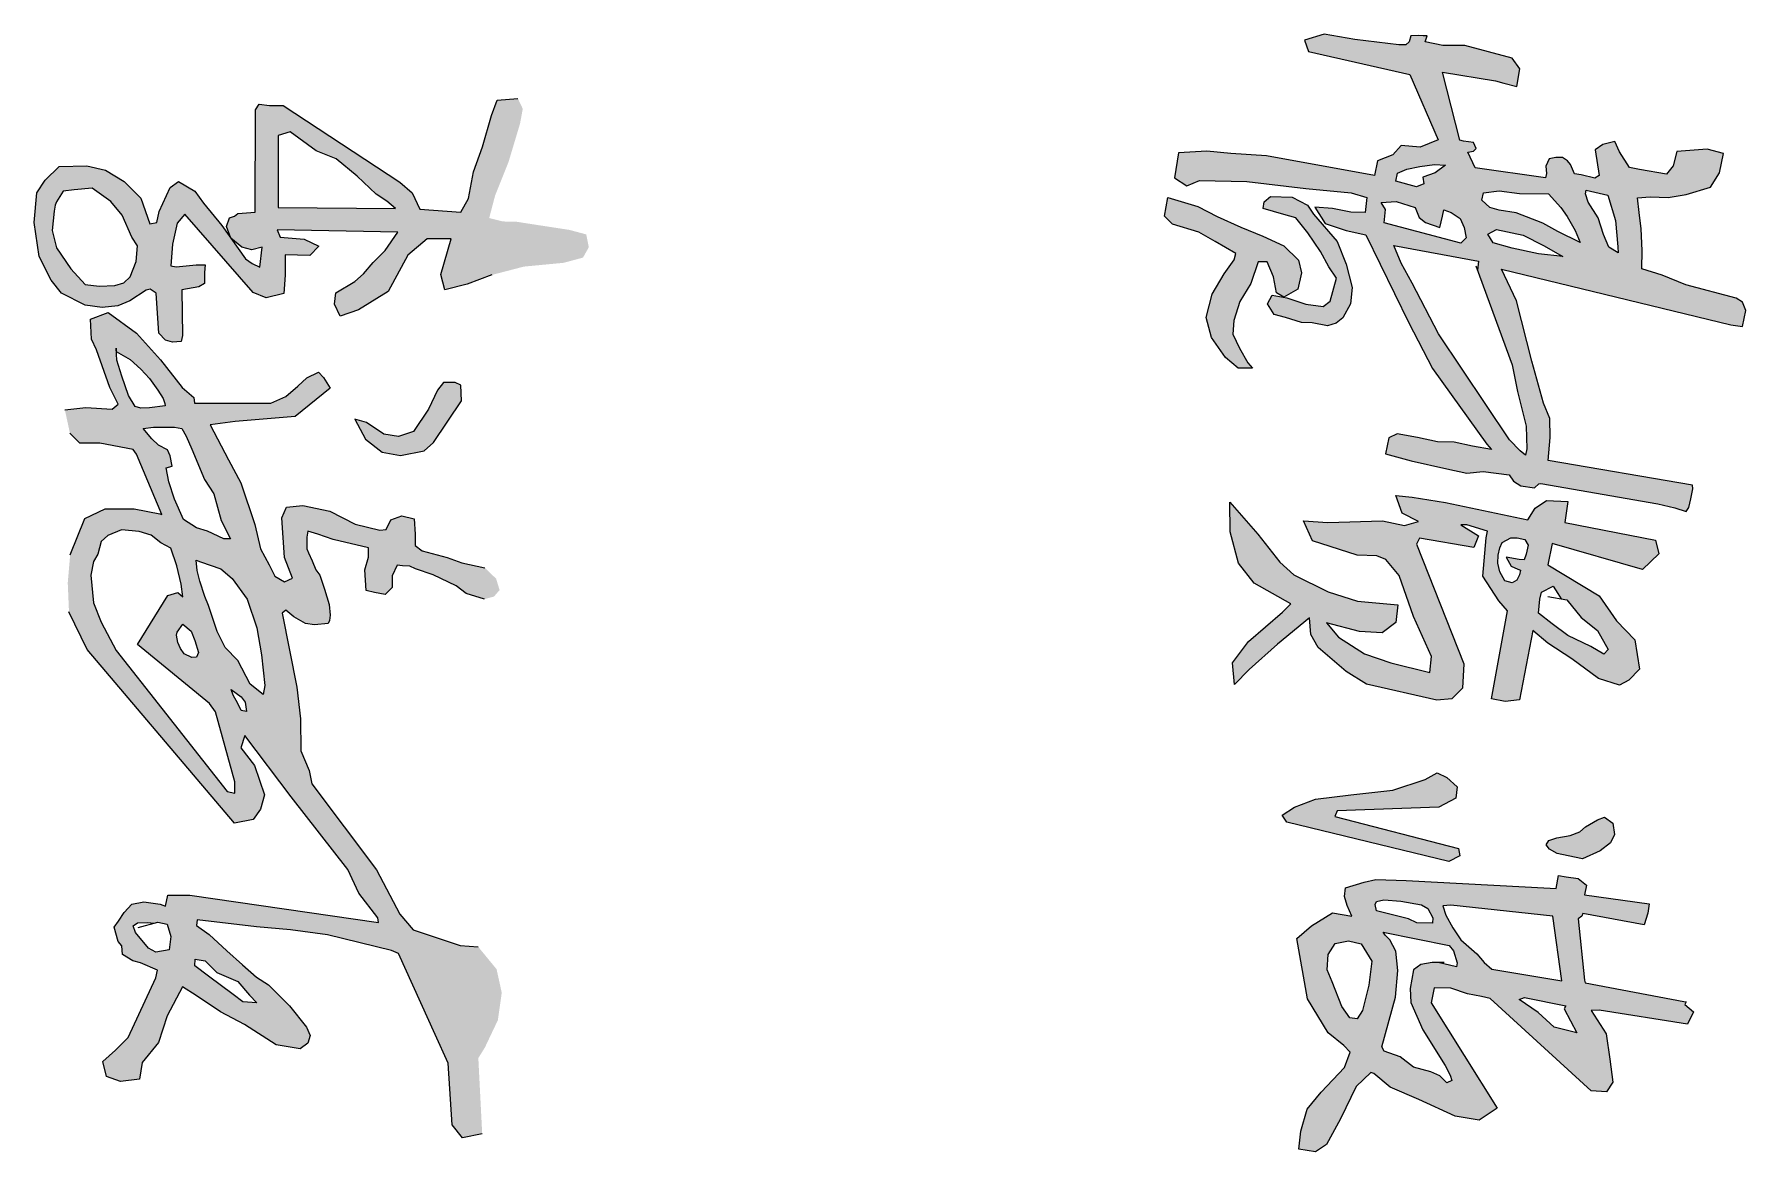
# Model space of a CAD drawing. Header units: millimetres. Extents: x 1618082 to 1961966, y -194823 to 101334.
# Drawn here: x 1634962 to 1637168, y -15552 to -14111 of the extents above; entities that cross this region are included whole.
import ezdxf

# ---------------------------------------------------------------- set-up
doc = ezdxf.new("R2010")
doc.units = ezdxf.units.MM
doc.header["$LTSCALE"] = 500
doc.layers.get('0').update_dxf_attribs({"color": 8})

msp = doc.modelspace()

# ---------------------------------------------------------------- hatches: boundary and pattern name
h = msp.add_hatch(color=1)
h.paths.add_polyline_path([(1636771.8, -14247.4), (1636748.7, -14257.1), (1636724.2, -14254.6), (1636713.7, -14266.9), (1636693.7, -14274.6), (1636689.8, -14293.6), (1636550.5, -14268.2), (1636504.8, -14265.3), (1636474, -14262.2), (1636437.1, -14264.4), (1636432, -14296.6), (1636448.2, -14306.6), (1636464.4, -14300), (1636525.4, -14301.1), (1636601.3, -14310.3), (1636659.8, -14315.9), (1636680.1, -14321.8), (1636677.7, -14341.2), (1636659.6, -14340.7), (1636635.8, -14335.8), (1636612.9, -14334.3), (1636626.2, -14355.4), (1636653.3, -14364.5), (1636678.9, -14369.9), (1636734, -14483.5), (1636764.7, -14542.2), (1636834.8, -14639.9), (1636840.6, -14646.5), (1636816.2, -14642.3), (1636792.8, -14637.4), (1636771.3, -14636.6), (1636745.4, -14631.1), (1636719.2, -14626.6), (1636708.2, -14631.5), (1636703.9, -14652.3), (1636737.3, -14661.1), (1636783, -14671.6), (1636809, -14677), (1636830.1, -14675.1), (1636863.6, -14679.3), (1636869.1, -14687.7), (1636878.7, -14693.4), (1636896.2, -14696.1), (1636901.8, -14690.9), (1636904.2, -14690.3), (1637055, -14716.6), (1637076.9, -14722), (1637091.6, -14726.8), (1637094.9, -14721.4), (1637097.6, -14710.2), (1637100.4, -14697.3), (1637099.6, -14692.8), (1636913.6, -14660.7), (1636916.4, -14631.2), (1636916, -14606.6), (1636907.8, -14587.1), (1636892.5, -14532.6), (1636873.1, -14455.1), (1636853.8, -14414.3), (1637149.1, -14485.9), (1637164.2, -14488), (1637168.5, -14467.7), (1637164.1, -14456.8), (1637156, -14451.5), (1637091.3, -14434.5), (1637060.7, -14421.9), (1637034.4, -14413.8), (1637034.9, -14390.3), (1637033.8, -14362), (1637031.2, -14341.3), (1637029, -14322.4), (1637045.4, -14320.8), (1637068.6, -14322), (1637091.6, -14318.1), (1637123.2, -14308.7), (1637134.5, -14290), (1637139.7, -14265.1), (1637118.7, -14259.5), (1637079.8, -14262.5), (1637074.7, -14281.2), (1637066.3, -14291.8), (1637031.7, -14285.9), (1637018.7, -14283.2), (1637005.6, -14263.1), (1636999.8, -14249.6), (1636984.2, -14253.7), (1636974.2, -14260.3), (1636979.6, -14293.5), (1636973.8, -14297), (1636956.4, -14292.6), (1636947.5, -14291.5), (1636942.6, -14279.2), (1636938.8, -14274.6), (1636932.1, -14270.4), (1636923.7, -14270.1), (1636915.2, -14272.1), (1636910.9, -14281.6), (1636911.8, -14290.8), (1636910.2, -14296.6), (1636819.7, -14283.5), (1636810.4, -14263.2), (1636817.4, -14262.2), (1636820.9, -14258.5), (1636817.5, -14251.1), (1636804.5, -14249.2), (1636799.9, -14247.8), (1636777.6, -14160.3), (1636845.9, -14171.3), (1636856.5, -14174.3), (1636873.2, -14178.6), (1636877.3, -14156.1), (1636867.2, -14142.1), (1636806.5, -14125.9), (1636778, -14125.9), (1636755.3, -14121.1), (1636757.7, -14113.3), (1636752.8, -14113.5), (1636746.3, -14113), (1636736.8, -14113.5), (1636734.4, -14121.2), (1636730.1, -14125.1), (1636721.4, -14124.8), (1636664.5, -14118.2), (1636625.1, -14111.3), (1636599.8, -14119.2), (1636604.7, -14133.4), (1636735.4, -14163.4)])
h.paths.add_polyline_path([(1636767.3, -14279.2), (1636781.5, -14280.3), (1636767.9, -14290), (1636752.4, -14295.4), (1636753.4, -14304.3), (1636743.9, -14308.1), (1636717.6, -14300.7), (1636719.7, -14290.5), (1636731.4, -14285.2), (1636748.4, -14282)], flags=16)
h.paths.add_polyline_path([(1636830.4, -14315.9), (1636850.8, -14313.2), (1636876.9, -14316.6), (1636914.1, -14317.2), (1636930.1, -14334.7), (1636938.3, -14346.2), (1636948.5, -14364.4), (1636955.2, -14379.8), (1636926.3, -14365.8), (1636906.8, -14354.7), (1636872.7, -14341.7), (1636850.6, -14338), (1636838.4, -14334.5), (1636828.4, -14325.4)], flags=16)
h.paths.add_polyline_path([(1636717.9, -14326.8), (1636742.2, -14334.7), (1636747.3, -14347.4), (1636755.5, -14353.9), (1636774.3, -14360.7), (1636777.4, -14345.9), (1636779.2, -14337.6), (1636788.8, -14341.1), (1636800.3, -14348.8), (1636805.4, -14360.4), (1636807.9, -14373.8), (1636801, -14380.7), (1636702.5, -14354.4), (1636704.1, -14337.4), (1636698.3, -14328.4)], flags=16)
h.paths.add_polyline_path([(1636847.3, -14363.2), (1636881.6, -14370.4), (1636907.7, -14383.8), (1636932.5, -14398), (1636901.4, -14394.5), (1636867.2, -14387.3), (1636842.8, -14380.2), (1636836.2, -14368.9)], flags=16)
h.paths.add_polyline_path([(1636823.8, -14403.7), (1636822.7, -14415.5), (1636867.2, -14537.7), (1636874.1, -14572), (1636885.6, -14616.7), (1636886.2, -14645.7), (1636884.5, -14654.1), (1636877.6, -14648.6), (1636863.8, -14634.3), (1636772.2, -14497.6), (1636738.6, -14432.3), (1636724.5, -14406.6), (1636715, -14383.5)], flags=16)
h.paths.add_polyline_path([(1636962.9, -14312.3), (1636990.7, -14318.7), (1637000.7, -14351.6), (1637003.7, -14385.4), (1637003.8, -14393.3), (1636991.9, -14385.7), (1636985.1, -14369.7), (1636978.4, -14348.1), (1636965.3, -14328), (1636961.9, -14317.2)], flags=16)
h = msp.add_hatch(color=1)
h.paths.add_polyline_path([(1635499.8, -14375.2), (1635486.6, -14420.9), (1635491.5, -14440.8), (1635520.5, -14433.4), (1635552, -14421.7), (1635593.5, -14410.9), (1635644.8, -14406), (1635669.7, -14399.3), (1635677.2, -14386), (1635673.9, -14369.4), (1635652.3, -14363.6), (1635609.2, -14357), (1635584.2, -14353.1), (1635566.4, -14352.7), (1635548.8, -14348.3), (1635556.4, -14319.4), (1635573.7, -14276.1), (1635588.5, -14226.9), (1635592.1, -14207.5), (1635585.9, -14194.4), (1635558.9, -14196.4), (1635551.7, -14216.1), (1635540.1, -14256.5), (1635528.5, -14288.9), (1635522.2, -14323), (1635512.3, -14340.9), (1635459.2, -14336.9), (1635449.6, -14315.9), (1635433.7, -14301.9), (1635283.2, -14203.3), (1635265.7, -14203.3), (1635252.2, -14201.5), (1635247.7, -14208.7), (1635247.2, -14340.9), (1635224.7, -14342.4), (1635220.7, -14346), (1635213.9, -14348.2), (1635210.2, -14359), (1635215.6, -14374.1), (1635229.8, -14385.9), (1635242.8, -14389.1), (1635256.2, -14385.9), (1635253.3, -14411.6), (1635243.5, -14406.9), (1635234.5, -14400.7), (1635204.3, -14358.1), (1635180.7, -14329), (1635169.5, -14313.7), (1635148.5, -14301.1), (1635137.8, -14309), (1635123.3, -14339.9), (1635120.3, -14354.2), (1635111.3, -14355.7), (1635100, -14322.6), (1635078.2, -14301.2), (1635054.1, -14286.5), (1635030.4, -14280.8), (1634994.7, -14281.8), (1634976.6, -14299.4), (1634965.7, -14315.6), (1634962.4, -14354.1), (1634968.6, -14398), (1634984.3, -14428.4), (1634997.6, -14445.1), (1635028, -14460.5), (1635050.1, -14463.8), (1635070, -14461.6), (1635085.7, -14455.1), (1635106.7, -14441.4), (1635112, -14440), (1635119.5, -14445.1), (1635123.2, -14496.5), (1635131.8, -14505.8), (1635140.5, -14508.2), (1635151.6, -14507.6), (1635153.4, -14499.6), (1635152.8, -14440.8), (1635174.4, -14437.1), (1635181.8, -14432.8), (1635181.8, -14418.5), (1635182.5, -14408.6), (1635171.3, -14408.6), (1635145.4, -14411.1), (1635138.6, -14409.9), (1635140.5, -14382), (1635146.6, -14354.8), (1635156.5, -14343.1), (1635244.4, -14444.4), (1635261.4, -14451.1), (1635283.9, -14445.7), (1635285.7, -14422.1), (1635285.7, -14395.6), (1635317.5, -14396.5), (1635329.3, -14384.7), (1635310.2, -14375.6), (1635279.3, -14372.9), (1635275.7, -14363.7), (1635431.2, -14366.5), (1635414.8, -14390.2), (1635399.4, -14405.7), (1635386.6, -14420.2), (1635375.7, -14430.3), (1635351.2, -14444.8), (1635349.3, -14459.4), (1635356.6, -14474.9), (1635380.3, -14466.7), (1635418.5, -14443), (1635444.1, -14396.1), (1635469, -14375.1)])
h.paths.add_polyline_path([(1635428.2, -14336.2), (1635276.9, -14334.9), (1635276.9, -14242.1), (1635292.2, -14237.1), (1635325.7, -14261.5), (1635351.5, -14272), (1635378.7, -14294.3), (1635403.1, -14317.4), (1635417, -14326.5)], flags=16)
h.paths.add_polyline_path([(1635095.3, -14384.3), (1635093.6, -14404.2), (1635086.2, -14424.3), (1635077.8, -14431.7), (1635066.1, -14435.4), (1635046.3, -14436.1), (1635028.1, -14433.8), (1635009.7, -14413.9), (1634991.2, -14386.7), (1634985.5, -14364.5), (1634987.9, -14339.3), (1634989.2, -14331.5), (1634990.9, -14327.2), (1634999.6, -14313.7), (1635014, -14312), (1635037, -14310), (1635061.3, -14326.8), (1635075.8, -14344.7), (1635088.4, -14372.9)], flags=16)
h = msp.add_hatch(color=1)
h.paths.add_polyline_path([(1636640.4, -14483.7), (1636649.2, -14476.8), (1636659, -14458.9), (1636661.3, -14437.7), (1636653.2, -14407.8), (1636642, -14378.6), (1636611.3, -14343.1), (1636603.7, -14331.5), (1636583.8, -14321.3), (1636555.8, -14320.7), (1636547.7, -14327.6), (1636546.4, -14336.1), (1636573.1, -14343.9), (1636588.6, -14348.2), (1636604.2, -14367.3), (1636620.4, -14391.4), (1636631, -14411.1), (1636641, -14425.7), (1636632.6, -14455.6), (1636623.6, -14462.4), (1636601.3, -14459.4), (1636576.9, -14451.1), (1636558, -14447.7), (1636551.8, -14458.9), (1636560.4, -14472.7), (1636575.4, -14476.4), (1636595.9, -14482.8), (1636609.7, -14483.3), (1636629.2, -14487.4)])
h.paths.add_polyline_path([(1636573, -14450.4), (1636590.9, -14439.9), (1636595.9, -14419), (1636591.8, -14402.4), (1636573.1, -14384), (1636546.2, -14371.6), (1636517.7, -14360.1), (1636487.1, -14346.2), (1636462.3, -14333.5), (1636423.6, -14322), (1636419.3, -14345.8), (1636429.5, -14356.1), (1636463.6, -14366.7), (1636484.4, -14378.6), (1636511.4, -14393.8), (1636509, -14402.2), (1636496.3, -14420.2), (1636480.6, -14446.4), (1636472.9, -14476.4), (1636479.8, -14502.5), (1636497.7, -14528.2), (1636514.1, -14541.9), (1636532.6, -14541.7), (1636526.5, -14534.9), (1636516, -14516.2), (1636507.5, -14498), (1636508.4, -14480.4), (1636516.3, -14455.9), (1636530.7, -14432.8), (1636540, -14404.6), (1636551.6, -14404.9), (1636559.9, -14423.9), (1636563.8, -14444.6)])
h = msp.add_hatch(color=1)
h.paths.add_polyline_path([(1635343.8, -14567.6), (1635335.4, -14553.7), (1635328.8, -14547.1), (1635313.6, -14554.4), (1635302.3, -14565), (1635286.8, -14578.4), (1635267.5, -14587), (1635169, -14587), (1635167.9, -14579.5), (1635152.9, -14566.6), (1635125.1, -14531.3), (1635094, -14496.9), (1635057.6, -14470.1), (1635035.1, -14478.7), (1635036.2, -14504.4), (1635042.6, -14518.4), (1635059.8, -14566.6), (1635070.5, -14588.1), (1635063, -14594.5), (1635028.7, -14592.4), (1635001.9, -14595.6), (1635008.4, -14625.6), (1635021.2, -14638.5), (1635046.9, -14638.5), (1635090.1, -14646.5), (1635094.2, -14652.5), (1635127, -14730.3), (1635124.2, -14729.5), (1635091.4, -14723.2), (1635054, -14723.2), (1635027.4, -14735.7), (1635008.7, -14782.6), (1635005.6, -14818.6), (1635007.2, -14856.1), (1635030.6, -14904.5), (1635220.4, -15128.4), (1635244.4, -15123.6), (1635254, -15110.4), (1635259.3, -15091.9), (1635246.1, -15054), (1635228.5, -15031.1), (1635233.8, -15015.3), (1635293.6, -15094.6), (1635366.6, -15187.9), (1635380.7, -15218.7), (1635405.3, -15250.4), (1635406.2, -15256.6), (1635162.9, -15221.2), (1635134.8, -15221.2), (1635131.7, -15235.5), (1635124.9, -15232.8), (1635103.7, -15230), (1635088.2, -15232.8), (1635078.3, -15243.4), (1635071.2, -15254.8), (1635065.5, -15262.6), (1635070.5, -15281), (1635075.4, -15286.6), (1635076.1, -15297.9), (1635089.6, -15305.7), (1635099.5, -15308.6), (1635121.2, -15317.7), (1635119.2, -15327.8), (1635083.4, -15404.5), (1635067.1, -15420.8), (1635050.8, -15435.5), (1635055.7, -15455), (1635073.6, -15461.6), (1635098, -15458.3), (1635101.3, -15437.1), (1635122.4, -15411), (1635133.8, -15376.7), (1635153.4, -15339.2), (1635171.3, -15350.6), (1635202.3, -15371.8), (1635233.2, -15388.1), (1635274.3, -15414), (1635305.2, -15419.5), (1635315.2, -15412.2), (1635317.9, -15402.2), (1635313.3, -15391.3), (1635291.5, -15364), (1635264.3, -15336.7), (1635248.9, -15326.7), (1635230.7, -15311.2), (1635210.7, -15293), (1635188, -15272.1), (1635171.7, -15260.3), (1635172.6, -15253), (1635248.9, -15262.1), (1635292.5, -15265.7), (1635340.5, -15272.3), (1635423.1, -15292.4), (1635432.1, -15296.4), (1635479.2, -15400.9), (1635496.1, -15437.9), (1635501.1, -15517.1), (1635514.6, -15534), (1635539.8, -15528.9), (1635534.8, -15431.2), (1635543.2, -15417.7), (1635560, -15382.3), (1635565, -15346.9), (1635558.3, -15316.6), (1635534.8, -15288), (1635511.2, -15286.3), (1635450.6, -15266.1), (1635433.8, -15245.8), (1635403.5, -15188.5), (1635320, -15077.8), (1635316.7, -15060.4), (1635306.1, -15035.1), (1635305.4, -14993.8), (1635300.9, -14953.2), (1635281.8, -14857.7), (1635286.5, -14854), (1635297.1, -14862.6), (1635311.9, -14871.1), (1635323.6, -14872.8), (1635341.3, -14871.1), (1635343, -14867), (1635343.7, -14860.1), (1635342.7, -14846.4), (1635336.5, -14826.9), (1635330.4, -14808.5), (1635325.3, -14802), (1635320.8, -14790), (1635315.7, -14780.1), (1635313.7, -14774.9), (1635313.7, -14759.5), (1635315, -14752), (1635328, -14755.8), (1635347.8, -14762.5), (1635393.1, -14773.6), (1635393.1, -14785.4), (1635388.7, -14801.6), (1635390.3, -14828.4), (1635400.9, -14831.2), (1635414.9, -14833.5), (1635423.8, -14824.5), (1635423.8, -14809.4), (1635430, -14796), (1635437.2, -14796.6), (1635446.7, -14797.1), (1635454, -14800.5), (1635476.8, -14808.3), (1635506.4, -14822.3), (1635519.3, -14832.3), (1635542.7, -14839.6), (1635555, -14836.2), (1635562.2, -14827.9), (1635557.8, -14813.3), (1635543.3, -14799.3), (1635513.7, -14792.6), (1635494.7, -14785.9), (1635462.3, -14777.5), (1635453.3, -14770.4), (1635453.3, -14755.8), (1635452, -14735.9), (1635436, -14732.1), (1635422, -14737.2), (1635416.2, -14750), (1635407.9, -14750.6), (1635375.9, -14742.9), (1635343.3, -14726.3), (1635308.5, -14718.8), (1635287.5, -14720.9), (1635281.6, -14734.7), (1635284.8, -14785.7), (1635295.3, -14812.6), (1635284.8, -14817.2), (1635272.4, -14809.9), (1635265.2, -14795.5), (1635254.1, -14774.6), (1635246.9, -14743.2), (1635228.7, -14689.7), (1635212.6, -14660.2), (1635189.1, -14615), (1635221.3, -14610.7), (1635298.7, -14604.2)])
h.paths.add_polyline_path([(1635165.4, -14646.1), (1635182, -14685.4), (1635193.7, -14703.9), (1635203.5, -14738.3), (1635215.2, -14761.7), (1635206.6, -14761.7), (1635185.7, -14751.9), (1635171.6, -14747.6), (1635155, -14737.1), (1635143.3, -14710.7), (1635136, -14688.5), (1635132.3, -14670.1), (1635140.3, -14668.2), (1635137.8, -14654.7), (1635134.1, -14647.3), (1635122.5, -14641.1), (1635113.9, -14633.1), (1635102.8, -14619.6), (1635116.3, -14617.8), (1635143.3, -14617.8), (1635152.5, -14619.6), (1635158.1, -14629.5)], flags=16)
h.paths.add_polyline_path([(1635131.3, -14590.5), (1635110.8, -14593), (1635099.7, -14593.4), (1635092.3, -14591.3), (1635084.1, -14577), (1635075.5, -14552.3), (1635069, -14531.4), (1635068.4, -14520.5), (1635068.2, -14520.3), (1635068.2, -14516.2), (1635068.4, -14520.5), (1635086.2, -14530.6), (1635099.7, -14543.3), (1635110.8, -14555.2), (1635121.8, -14570.4), (1635128.4, -14581.1), (1635130.9, -14587.2)], flags=16)
h.paths.add_polyline_path([(1635202.7, -14800.6), (1635217.6, -14813.1), (1635236.8, -14839.8), (1635249.3, -14876.5), (1635255.5, -14911.3), (1635259.8, -14951.1), (1635257.3, -14962.3), (1635240.6, -14949.3), (1635225, -14918.8), (1635208.3, -14902), (1635198.3, -14881.5), (1635187.2, -14847.9), (1635182.2, -14836.1), (1635176, -14816.2), (1635172.3, -14802.5), (1635171, -14789.4), (1635176.6, -14791.3)], flags=16)
h.paths.add_polyline_path([(1635138.4, -14773.9), (1635146.2, -14796.7), (1635151.9, -14820.2), (1635154, -14836.6), (1635147.6, -14830.9), (1635134.8, -14835.1), (1635095.7, -14897.9), (1635188.2, -14974.1), (1635196, -14984.8), (1635220.9, -15075.3), (1635220.9, -15089.6), (1635210.9, -15087.4), (1635127, -14980.5), (1635067.9, -14905.7), (1635048.7, -14869.4), (1635038.8, -14844.4), (1635035.2, -14808.8), (1635038.8, -14791), (1635044.4, -14781.7), (1635048.7, -14765.3), (1635057.3, -14757.5), (1635075, -14750.3), (1635097.8, -14752.5), (1635113.3, -14757.2), (1635125.6, -14767.1)], flags=16)
h.paths.add_polyline_path([(1635154, -14871.7), (1635164.6, -14880.8), (1635169.3, -14893), (1635174, -14908.3), (1635171.7, -14914.2), (1635165.4, -14915), (1635155.6, -14910.3), (1635150.9, -14903.2), (1635147.3, -14895.3), (1635145.8, -14885.9), (1635146.5, -14882)], flags=16)
h.paths.add_polyline_path([(1635216.3, -14956.1), (1635229, -14965.5), (1635234.2, -14972.4), (1635236.1, -14984.4), (1635229.3, -14983.1), (1635224.7, -14974), (1635218.9, -14963.2)], flags=16)
h.paths.add_polyline_path([(1635133.9, -15258.4), (1635138.5, -15274.4), (1635136.4, -15291.7), (1635119.1, -15294.6), (1635109.5, -15289.6), (1635093.1, -15269.3), (1635090.1, -15260.9), (1635095.6, -15256.7), (1635109, -15256.3), (1635116.5, -15257.3), (1635121.7, -15255.9)], flags=16)
h.paths.add_polyline_path([(1635182.8, -15305.7), (1635197.8, -15320.7), (1635225, -15332.3), (1635239.9, -15350), (1635249.4, -15360.2), (1635231.1, -15358.8), (1635218.8, -15349.3), (1635186.9, -15325.5), (1635169.2, -15312.5), (1635169.9, -15303.7)], flags=16)
for points in [[(1635465.2, -14648.2), (1635477, -14637.5), (1635513.3, -14584), (1635512.2, -14563.7), (1635504.8, -14560.5), (1635489.8, -14560.5), (1635482.3, -14570.1), (1635470.6, -14594.7), (1635451.4, -14623.6), (1635432.1, -14630), (1635412.9, -14626.8), (1635390.5, -14611.8), (1635375.5, -14607.6), (1635389.4, -14633.2), (1635410.8, -14650.3), (1635434.3, -14654.6)], [(1636772.9, -15107.6), (1636794.7, -15096.1), (1636796.6, -15081.7), (1636783.1, -15069.7), (1636770.6, -15063.7), (1636755.2, -15071.9), (1636713.4, -15086), (1636659.6, -15092), (1636613.9, -15097.3), (1636586.7, -15107.6), (1636570.8, -15118.1), (1636576.8, -15127.3), (1636785.6, -15177.8), (1636799.7, -15170.4), (1636798.3, -15161), (1636639, -15119.7), (1636641.7, -15112.3)], [(1636981, -15164.2), (1636994, -15153.8), (1636999.4, -15142.9), (1636997.3, -15128.5), (1636986.5, -15120.7), (1636977.5, -15124), (1636962, -15133.1), (1636954.7, -15139.6), (1636942.2, -15144.1), (1636924.8, -15147.3), (1636914.5, -15150.7), (1636911.3, -15156.5), (1636915.4, -15162.1), (1636925.4, -15167.4), (1636947.5, -15172), (1636958.2, -15174.2)]]:
    msp.add_hatch(color=1).paths.add_polyline_path(points)
h = msp.add_hatch(color=1)
h.paths.add_polyline_path([(1636858.2, -14971.6), (1636876.9, -14969.4), (1636894, -14880), (1636913.5, -14896.2), (1636944.3, -14916.4), (1636978.6, -14941.9), (1637005.7, -14950.6), (1637017.7, -14943.9), (1637031.3, -14930), (1637025.5, -14892.2), (1637001.7, -14867.4), (1636979.5, -14835.3), (1636913.2, -14795.5), (1636919, -14767.8), (1637035.3, -14801.2), (1637056.3, -14781.2), (1637052.3, -14763.6), (1636935.3, -14740.7), (1636939.1, -14713.9), (1636911.8, -14712.4), (1636897, -14722.1), (1636887.5, -14737.2), (1636781.6, -14715.1), (1636738.4, -14708.2), (1636717.6, -14706), (1636725.6, -14728.9), (1636746.7, -14739.7), (1636728.7, -14744.5), (1636700.2, -14738.5), (1636629.6, -14740.8), (1636598.2, -14738.5), (1636609.9, -14764.3), (1636667.6, -14782.8), (1636692.9, -14783.8), (1636704.7, -14788.4), (1636721.6, -14808.9), (1636740.4, -14861.8), (1636763.6, -14913.5), (1636761.3, -14934.3), (1636710.9, -14921.6), (1636677.1, -14910.3), (1636643.5, -14888.4), (1636628.1, -14870.3), (1636670.4, -14881.2), (1636699.8, -14883.1), (1636717.4, -14869.8), (1636720.1, -14846.9), (1636667.9, -14842.4), (1636630.1, -14830.3), (1636585.8, -14808.3), (1636568, -14791.8), (1636539.4, -14756), (1636503.4, -14714.4), (1636503.9, -14752.9), (1636514.6, -14793.4), (1636534.7, -14818.9), (1636582.2, -14845.8), (1636571.5, -14856.3), (1636527.6, -14894), (1636506.9, -14921.6), (1636509.5, -14949.8), (1636528.5, -14930.4), (1636565.1, -14897.6), (1636606.1, -14863.6), (1636608, -14885.2), (1636617.2, -14902.1), (1636653.3, -14933), (1636679.6, -14949.1), (1636770.2, -14969.8), (1636789.7, -14968), (1636803.4, -14954.2), (1636804.9, -14922.9), (1636744.1, -14768.7), (1636747.8, -14761.1), (1636817.9, -14772.9), (1636823.8, -14758.1), (1636801.3, -14744), (1636808.9, -14743.7), (1636835.5, -14751.9), (1636833.7, -14760.6), (1636829.5, -14810.1), (1636850.2, -14841.9), (1636861.2, -14854.8), (1636840.7, -14968)])
h.paths.add_polyline_path([(1636903.1, -14839.7), (1636905, -14830.6), (1636920.4, -14823), (1636926.4, -14832.2), (1636930.7, -14839.1), (1636937.7, -14840.4), (1636956.2, -14863.1), (1636977.4, -14879.9), (1636991.1, -14904.5), (1636985.4, -14910.6), (1636968.7, -14900.6), (1636939, -14886.4), (1636919, -14871.3), (1636901.5, -14857.5)], flags=16)
h.paths.add_polyline_path([(1636867.3, -14818.5), (1636858, -14815.8), (1636851.3, -14804.2), (1636848.9, -14793.4), (1636849.4, -14782.9), (1636851.3, -14773.4), (1636854.5, -14766.7), (1636865.7, -14760.5), (1636873.8, -14760.4), (1636883.5, -14762.8), (1636888.1, -14769.8), (1636885.6, -14781.6), (1636883, -14788.9), (1636876.4, -14788.5), (1636859.8, -14785.4), (1636866.2, -14797), (1636874.5, -14800.9), (1636878.1, -14802.3), (1636876.9, -14808.1), (1636873.3, -14815.1)], flags=16)
h = msp.add_hatch(color=1)
h.paths.add_polyline_path([(1636969, -15473.6), (1636988.9, -15474.9), (1636997.3, -15462.2), (1636993.4, -15432.6), (1636988.7, -15400), (1636969.1, -15370), (1636979.3, -15369.3), (1637093.4, -15387.3), (1637101, -15371.6), (1637090, -15362.1), (1637091.5, -15358.9), (1637088.8, -15358.3), (1636961.5, -15334.2), (1636960.8, -15330.6), (1636952.5, -15251.7), (1636957, -15248.4), (1636958.5, -15244.9), (1637037.6, -15259.3), (1637042.4, -15244.6), (1637044.1, -15232.3), (1636960.5, -15220.7), (1636963.1, -15208.3), (1636952.6, -15199.8), (1636937.1, -15197.5), (1636927.2, -15195.7), (1636923.9, -15212.7), (1636916.4, -15212), (1636730.6, -15202.3), (1636691.7, -15200.9), (1636676.5, -15204.5), (1636652.6, -15211.8), (1636651.4, -15222.8), (1636654.5, -15234.6), (1636660.6, -15248.2), (1636635.8, -15244.1), (1636608.8, -15260.9), (1636589.8, -15277.1), (1636603.7, -15355), (1636630.3, -15398.6), (1636650.4, -15415.1), (1636658.7, -15423.6), (1636651.2, -15443.3), (1636621.1, -15475.1), (1636603.1, -15497.1), (1636594.9, -15525.6), (1636592.3, -15548.6), (1636614, -15552), (1636628.2, -15542.7), (1636646.3, -15509.5), (1636666.2, -15467.7), (1636685, -15449.8), (1636689.2, -15451.2), (1636710, -15468.5), (1636746.9, -15484.8), (1636794.1, -15506.2), (1636824.7, -15511.1), (1636848, -15495.8), (1636762.9, -15360.1), (1636766.9, -15340.7), (1636788.4, -15340.9), (1636809.8, -15348.3), (1636827.7, -15352), (1636838.8, -15354.3)])
h.paths.add_polyline_path([(1636919.6, -15248.4), (1636931.4, -15331.7), (1636841.3, -15316.4), (1636831.2, -15308), (1636821.7, -15297), (1636801.1, -15278.7), (1636791.1, -15263.4), (1636782, -15246.9), (1636778.2, -15234.9), (1636788.1, -15234.2)], flags=16)
h.paths.add_polyline_path([(1636936.5, -15364), (1636934.4, -15367.8), (1636950.9, -15398.5), (1636921.3, -15391.4), (1636900.7, -15372.5), (1636876.6, -15355.8), (1636883.2, -15353.3)], flags=16)
h.paths.add_polyline_path([(1636791.6, -15293), (1636796.3, -15308.4), (1636795.6, -15313.8), (1636772, -15308), (1636764.2, -15308.1), (1636749.7, -15310.6), (1636740.3, -15317.5), (1636735.7, -15341.4), (1636736.6, -15359.4), (1636752.4, -15394.8), (1636781.2, -15440.8), (1636787.5, -15453.3), (1636789.8, -15460.1), (1636783.2, -15463.2), (1636774.3, -15454.3), (1636762.5, -15448.8), (1636740, -15443), (1636722.9, -15429.4), (1636702.4, -15422.5), (1636699.4, -15416.6), (1636717, -15352.5), (1636719.9, -15318.4), (1636717.3, -15293.2), (1636709.5, -15278.7), (1636703.8, -15272.8), (1636700.9, -15269), (1636786.2, -15285.9)], flags=16)
h.paths.add_polyline_path([(1636765.3, -15250.3), (1636764.5, -15257.4), (1636744.6, -15256.9), (1636733.7, -15251.7), (1636692.5, -15241.6), (1636690.6, -15233.2), (1636692.5, -15229.3), (1636702, -15227.2), (1636723.9, -15228.9), (1636750.5, -15233.7), (1636758.7, -15238.3)], flags=16)
h.paths.add_polyline_path([(1636686.5, -15306.1), (1636682.7, -15337.4), (1636674.5, -15369.8), (1636667.5, -15380.7), (1636658.2, -15379.4), (1636647.6, -15364.9), (1636635.2, -15333), (1636628.9, -15317.3), (1636630.3, -15297.8), (1636639.4, -15283.3), (1636656.5, -15280.1), (1636672.7, -15284.1)], flags=16)

# ---------------------------------------------------------------- linework, layer by layer
at = {"color": 1}
for p, q in [((1635486.6, -14420.9), (1635499.8, -14375.2)), ((1635491.5, -14440.8), (1635486.6, -14420.9)), ((1635552, -14421.7), (1635520.5, -14433.4)), ((1635520.5, -14433.4), (1635491.5, -14440.8)), ((1635035.1, -14478.7), (1635057.6, -14470.1)), ((1635057.6, -14470.1), (1635094, -14496.9)), ((1635036.2, -14504.4), (1635035.1, -14478.7)), ((1635042.6, -14518.4), (1635036.2, -14504.4)), ((1635094, -14496.9), (1635125.1, -14531.3)), ((1635059.8, -14566.6), (1635042.6, -14518.4)), ((1635125.1, -14531.3), (1635152.9, -14566.6)), ((1635302.3, -14565), (1635313.6, -14554.4)), ((1635313.6, -14554.4), (1635328.8, -14547.1)), ((1635328.8, -14547.1), (1635335.4, -14553.7)), ((1635335.4, -14553.7), (1635343.8, -14567.6)), ((1635070.5, -14588.1), (1635059.8, -14566.6)), ((1635152.9, -14566.6), (1635167.9, -14579.5)), ((1635167.9, -14579.5), (1635169, -14587)), ((1635267.5, -14587), (1635286.8, -14578.4)), ((1635286.8, -14578.4), (1635302.3, -14565)), ((1635343.8, -14567.6), (1635298.7, -14604.2)), ((1635482.3, -14570.1), (1635470.6, -14594.7)), ((1635489.8, -14560.5), (1635482.3, -14570.1)), ((1635504.8, -14560.5), (1635489.8, -14560.5)), ((1635512.2, -14563.7), (1635504.8, -14560.5)), ((1635513.3, -14584), (1635512.2, -14563.7)), ((1635001.9, -14595.6), (1635028.7, -14592.4)), ((1635028.7, -14592.4), (1635063, -14594.5)), ((1635063, -14594.5), (1635070.5, -14588.1)), ((1635169, -14587), (1635267.5, -14587)), ((1635298.7, -14604.2), (1635221.3, -14610.7)), ((1635470.6, -14594.7), (1635451.4, -14623.6)), ((1635477, -14637.5), (1635513.3, -14584)), ((1635021.2, -14638.5), (1635008.4, -14625.6)), ((1635221.3, -14610.7), (1635189.1, -14615)), ((1635189.1, -14615), (1635212.6, -14660.2)), ((1635390.5, -14611.8), (1635375.5, -14607.6)), ((1635375.5, -14607.6), (1635389.4, -14633.2)), ((1635412.9, -14626.8), (1635390.5, -14611.8)), ((1635451.4, -14623.6), (1635432.1, -14630)), ((1635046.9, -14638.5), (1635021.2, -14638.5)), ((1635090.1, -14646.5), (1635046.9, -14638.5)), ((1635094.2, -14652.5), (1635090.1, -14646.5)), ((1635389.4, -14633.2), (1635410.8, -14650.3)), ((1635432.1, -14630), (1635412.9, -14626.8)), ((1635434.3, -14654.6), (1635465.2, -14648.2)), ((1635465.2, -14648.2), (1635477, -14637.5)), ((1635127, -14730.3), (1635094.2, -14652.5)), ((1635212.6, -14660.2), (1635228.7, -14689.7)), ((1635410.8, -14650.3), (1635434.3, -14654.6)), ((1635228.7, -14689.7), (1635246.9, -14743.2)), ((1635008.7, -14782.6), (1635027.4, -14735.7)), ((1635027.4, -14735.7), (1635054, -14723.2)), ((1635054, -14723.2), (1635091.4, -14723.2)), ((1635091.4, -14723.2), (1635124.2, -14729.5)), ((1635124.2, -14729.5), (1635127, -14730.3)), ((1635281.6, -14734.7), (1635287.5, -14720.9)), ((1635284.8, -14785.7), (1635281.6, -14734.7)), ((1635287.5, -14720.9), (1635308.5, -14718.8)), ((1635308.5, -14718.8), (1635343.3, -14726.3)), ((1635343.3, -14726.3), (1635375.9, -14742.9)), ((1635422, -14737.2), (1635436, -14732.1)), ((1635436, -14732.1), (1635452, -14735.9)), ((1635452, -14735.9), (1635453.3, -14755.8)), ((1635246.9, -14743.2), (1635254.1, -14774.6)), ((1635315, -14752), (1635313.7, -14759.5)), ((1635328, -14755.8), (1635315, -14752)), ((1635347.8, -14762.5), (1635328, -14755.8)), ((1635375.9, -14742.9), (1635407.9, -14750.6)), ((1635407.9, -14750.6), (1635416.2, -14750)), ((1635416.2, -14750), (1635422, -14737.2)), ((1635453.3, -14755.8), (1635453.3, -14770.4)), ((1635254.1, -14774.6), (1635265.2, -14795.5)), ((1635313.7, -14759.5), (1635313.7, -14774.9)), ((1635313.7, -14774.9), (1635315.7, -14780.1)), ((1635315.7, -14780.1), (1635320.8, -14790)), ((1635393.1, -14773.6), (1635347.8, -14762.5)), ((1635393.1, -14785.4), (1635393.1, -14773.6)), ((1635453.3, -14770.4), (1635462.3, -14777.5)), ((1635462.3, -14777.5), (1635494.7, -14785.9)), ((1635265.2, -14795.5), (1635272.4, -14809.9)), ((1635295.3, -14812.6), (1635284.8, -14785.7)), ((1635320.8, -14790), (1635325.3, -14802)), ((1635325.3, -14802), (1635330.4, -14808.5)), ((1635388.7, -14801.6), (1635393.1, -14785.4)), ((1635390.3, -14828.4), (1635388.7, -14801.6)), ((1635430, -14796), (1635423.8, -14809.4)), ((1635437.2, -14796.6), (1635430, -14796)), ((1635446.7, -14797.1), (1635437.2, -14796.6)), ((1635454, -14800.5), (1635446.7, -14797.1)), ((1635476.8, -14808.3), (1635454, -14800.5)), ((1635494.7, -14785.9), (1635513.7, -14792.6)), ((1635513.7, -14792.6), (1635543.3, -14799.3)), ((1635272.4, -14809.9), (1635284.8, -14817.2)), ((1635284.8, -14817.2), (1635295.3, -14812.6)), ((1635330.4, -14808.5), (1635336.5, -14826.9)), ((1635423.8, -14824.5), (1635414.9, -14833.5)), ((1635423.8, -14809.4), (1635423.8, -14824.5)), ((1635506.4, -14822.3), (1635476.8, -14808.3)), ((1635519.3, -14832.3), (1635506.4, -14822.3)), ((1635336.5, -14826.9), (1635342.7, -14846.4)), ((1635342.7, -14846.4), (1635343.7, -14860.1)), ((1635400.9, -14831.2), (1635390.3, -14828.4)), ((1635414.9, -14833.5), (1635400.9, -14831.2)), ((1635542.7, -14839.6), (1635519.3, -14832.3)), ((1635030.6, -14904.5), (1635007.2, -14856.1)), ((1635286.5, -14854), (1635281.8, -14857.7)), ((1635281.8, -14857.7), (1635300.9, -14953.2)), ((1635297.1, -14862.6), (1635286.5, -14854)), ((1635311.9, -14871.1), (1635297.1, -14862.6)), ((1635343, -14867), (1635341.3, -14871.1)), ((1635343.7, -14860.1), (1635343, -14867)), ((1635323.6, -14872.8), (1635311.9, -14871.1)), ((1635341.3, -14871.1), (1635323.6, -14872.8)), ((1635220.4, -15128.4), (1635030.6, -14904.5)), ((1635300.9, -14953.2), (1635305.4, -14993.8)), ((1635305.4, -14993.8), (1635306.1, -15035.1)), ((1635233.8, -15015.3), (1635228.5, -15031.1)), ((1635293.6, -15094.6), (1635233.8, -15015.3)), ((1635228.5, -15031.1), (1635246.1, -15054)), ((1635306.1, -15035.1), (1635316.7, -15060.4)), ((1635246.1, -15054), (1635259.3, -15091.9)), ((1635316.7, -15060.4), (1635320, -15077.8)), ((1635320, -15077.8), (1635403.5, -15188.5)), ((1635254, -15110.4), (1635244.4, -15123.6)), ((1635259.3, -15091.9), (1635254, -15110.4)), ((1635366.6, -15187.9), (1635293.6, -15094.6)), ((1635244.4, -15123.6), (1635220.4, -15128.4)), ((1635380.7, -15218.7), (1635366.6, -15187.9)), ((1635403.5, -15188.5), (1635433.8, -15245.8)), ((1635131.7, -15235.5), (1635134.8, -15221.2)), ((1635134.8, -15221.2), (1635162.9, -15221.2)), ((1635162.9, -15221.2), (1635406.2, -15256.6)), ((1635405.3, -15250.4), (1635380.7, -15218.7)), ((1635071.2, -15254.8), (1635078.3, -15243.4)), ((1635078.3, -15243.4), (1635088.2, -15232.8)), ((1635088.2, -15232.8), (1635103.7, -15230)), ((1635103.7, -15230), (1635124.9, -15232.8)), ((1635124.9, -15232.8), (1635131.7, -15235.5)), ((1635065.5, -15262.6), (1635071.2, -15254.8)), ((1635070.5, -15281), (1635065.5, -15262.6)), ((1635172.6, -15253), (1635171.7, -15260.3)), ((1635171.7, -15260.3), (1635188, -15272.1)), ((1635248.9, -15262.1), (1635172.6, -15253)), ((1635292.5, -15265.7), (1635248.9, -15262.1)), ((1635340.5, -15272.3), (1635292.5, -15265.7)), ((1635406.2, -15256.6), (1635405.3, -15250.4)), ((1635433.8, -15245.8), (1635450.6, -15266.1)), ((1635075.4, -15286.6), (1635070.5, -15281)), ((1635076.1, -15297.9), (1635075.4, -15286.6)), ((1635188, -15272.1), (1635210.7, -15293)), ((1635423.1, -15292.4), (1635340.5, -15272.3)), ((1635450.6, -15266.1), (1635511.2, -15286.3)), ((1635511.2, -15286.3), (1635534.8, -15288)), ((1635089.6, -15305.7), (1635076.1, -15297.9)), ((1635099.5, -15308.6), (1635089.6, -15305.7)), ((1635121.2, -15317.7), (1635099.5, -15308.6)), ((1635210.7, -15293), (1635230.7, -15311.2)), ((1635432.1, -15296.4), (1635423.1, -15292.4)), ((1635479.2, -15400.9), (1635432.1, -15296.4)), ((1635083.4, -15404.5), (1635119.2, -15327.8)), ((1635119.2, -15327.8), (1635121.2, -15317.7)), ((1635119.2, -15327.8), (1635119.2, -15327.8)), ((1635230.7, -15311.2), (1635248.9, -15326.7)), ((1635248.9, -15326.7), (1635264.3, -15336.7)), ((1635153.4, -15339.2), (1635133.8, -15376.7)), ((1635171.3, -15350.6), (1635153.4, -15339.2)), ((1635202.3, -15371.8), (1635171.3, -15350.6)), ((1635264.3, -15336.7), (1635291.5, -15364)), ((1635233.2, -15388.1), (1635202.3, -15371.8)), ((1635291.5, -15364), (1635313.3, -15391.3)), ((1635133.8, -15376.7), (1635122.4, -15411)), ((1635274.3, -15414), (1635233.2, -15388.1)), ((1635313.3, -15391.3), (1635317.9, -15402.2)), ((1635067.1, -15420.8), (1635083.4, -15404.5)), ((1635122.4, -15411), (1635101.3, -15437.1)), ((1635305.2, -15419.5), (1635274.3, -15414)), ((1635315.2, -15412.2), (1635305.2, -15419.5)), ((1635317.9, -15402.2), (1635315.2, -15412.2)), ((1635496.1, -15437.9), (1635479.2, -15400.9)), ((1635050.8, -15435.5), (1635067.1, -15420.8)), ((1635055.7, -15455), (1635050.8, -15435.5)), ((1635101.3, -15437.1), (1635098, -15458.3)), ((1635501.1, -15517.1), (1635496.1, -15437.9)), ((1635073.6, -15461.6), (1635055.7, -15455)), ((1635098, -15458.3), (1635073.6, -15461.6)), ((1635514.6, -15534), (1635501.1, -15517.1)), ((1635539.8, -15528.9), (1635514.6, -15534)), ((1635514.6, -15534), (1635514.6, -15534))]:
    msp.add_line(p, q, dxfattribs=at)
for points in [[(1636877.3, -14156.1), (1636867.2, -14142.1), (1636806.5, -14125.9), (1636778, -14125.9), (1636755.3, -14121.1), (1636757.7, -14113.3), (1636752.8, -14113.5), (1636746.3, -14113), (1636736.8, -14113.5), (1636734.4, -14121.2), (1636730.1, -14125.1), (1636721.4, -14124.8), (1636664.5, -14118.2), (1636625.1, -14111.3), (1636599.8, -14119.2), (1636604.7, -14133.4), (1636735.4, -14163.4), (1636771.8, -14247.4), (1636748.7, -14257.1), (1636724.2, -14254.6), (1636713.7, -14266.9), (1636693.7, -14274.6), (1636689.8, -14293.6), (1636550.5, -14268.2), (1636504.8, -14265.3), (1636474, -14262.2), (1636437.1, -14264.4), (1636432, -14296.6), (1636448.2, -14306.6), (1636464.4, -14300), (1636525.4, -14301.1), (1636601.3, -14310.3), (1636659.8, -14315.9), (1636680.1, -14321.8), (1636677.7, -14341.2), (1636659.6, -14340.7), (1636635.8, -14335.8), (1636612.9, -14334.3), (1636626.2, -14355.4), (1636653.3, -14364.5), (1636678.9, -14369.9), (1636734, -14483.5), (1636764.7, -14542.2), (1636834.8, -14639.9), (1636840.6, -14646.5), (1636816.2, -14642.3), (1636792.8, -14637.4), (1636771.3, -14636.6), (1636745.4, -14631.1), (1636719.2, -14626.6), (1636708.2, -14631.5), (1636703.9, -14652.3), (1636737.3, -14661.1), (1636783, -14671.6), (1636809, -14677), (1636830.1, -14675.1), (1636863.6, -14679.3), (1636869.1, -14687.7), (1636878.7, -14693.4), (1636896.2, -14696.1), (1636901.8, -14690.9), (1636904.2, -14690.3), (1637055, -14716.6), (1637076.9, -14722), (1637091.6, -14726.8), (1637094.9, -14721.4), (1637097.6, -14710.2), (1637100.4, -14697.3), (1637099.6, -14692.8), (1636913.6, -14660.7), (1636916.4, -14631.2), (1636916, -14606.6), (1636907.8, -14587.1), (1636892.5, -14532.6), (1636873.1, -14455.1), (1636853.8, -14414.3), (1637149.1, -14485.9), (1637164.2, -14488), (1637168.5, -14467.7), (1637164.1, -14456.8), (1637164.1, -14456.8), (1637156, -14451.5), (1637091.3, -14434.5), (1637060.7, -14421.9), (1637034.4, -14413.8), (1637034.4, -14413.8), (1637034.9, -14390.3), (1637033.8, -14362), (1637031.2, -14341.3), (1637029, -14322.4), (1637045.4, -14320.8), (1637068.6, -14322), (1637091.6, -14318.1), (1637123.2, -14308.7), (1637134.5, -14290), (1637139.7, -14265.1), (1637118.7, -14259.5), (1637079.8, -14262.5), (1637074.7, -14281.2), (1637066.3, -14291.8), (1637066.3, -14291.8), (1637031.7, -14285.9), (1637018.7, -14283.2), (1637005.6, -14263.1), (1636999.8, -14249.6), (1636984.2, -14253.7), (1636974.2, -14260.3), (1636979.6, -14293.5), (1636973.8, -14297), (1636956.4, -14292.6), (1636947.5, -14291.5), (1636942.6, -14279.2), (1636938.8, -14274.6), (1636932.1, -14270.4), (1636923.7, -14270.1), (1636915.2, -14272.1), (1636910.9, -14281.6), (1636911.8, -14290.8), (1636910.2, -14296.6), (1636819.7, -14283.5), (1636810.4, -14263.2), (1636817.4, -14262.2), (1636820.9, -14258.5), (1636817.5, -14251.1), (1636804.5, -14249.2), (1636799.9, -14247.8), (1636777.6, -14160.3), (1636845.9, -14171.3), (1636856.5, -14174.3), (1636873.2, -14178.6), (1636877.3, -14156.1)], [(1635499.8, -14375.2), (1635469, -14375.1), (1635444.1, -14396.1), (1635418.5, -14443), (1635380.3, -14466.7), (1635356.6, -14474.9), (1635349.3, -14459.4), (1635351.2, -14444.8), (1635375.7, -14430.3), (1635386.6, -14420.2), (1635399.4, -14405.7), (1635414.8, -14390.2), (1635431.2, -14366.5), (1635275.7, -14363.7), (1635279.3, -14372.9), (1635310.2, -14375.6), (1635329.3, -14384.7), (1635317.5, -14396.5), (1635285.7, -14395.6), (1635285.7, -14422.1), (1635283.9, -14445.7), (1635261.4, -14451.1), (1635244.4, -14444.4), (1635156.5, -14343.1), (1635146.6, -14354.8), (1635140.5, -14382), (1635138.6, -14409.9), (1635145.4, -14411.1), (1635171.3, -14408.6), (1635182.5, -14408.6), (1635181.8, -14418.5), (1635181.8, -14432.8), (1635174.4, -14437.1), (1635152.8, -14440.8), (1635153.4, -14499.6), (1635151.6, -14507.6), (1635140.5, -14508.2), (1635131.8, -14505.8), (1635123.2, -14496.5), (1635119.5, -14445.1), (1635112, -14440), (1635106.7, -14441.4), (1635085.7, -14455.1), (1635070, -14461.6), (1635050.1, -14463.8), (1635028, -14460.5), (1634997.6, -14445.1), (1634984.3, -14428.4), (1634968.6, -14398), (1634962.4, -14354.1), (1634965.7, -14315.6), (1634976.6, -14299.4), (1634994.7, -14281.8), (1635030.4, -14280.8), (1635054.1, -14286.5), (1635078.2, -14301.2), (1635100, -14322.6), (1635111.3, -14355.7), (1635120.3, -14354.2), (1635123.3, -14339.9), (1635137.8, -14309), (1635148.5, -14301.1), (1635169.5, -14313.7), (1635180.7, -14329), (1635204.3, -14358.1), (1635234.5, -14400.7), (1635243.5, -14406.9), (1635253.3, -14411.6), (1635256.2, -14385.9), (1635242.8, -14389.1), (1635229.8, -14385.9), (1635215.6, -14374.1), (1635210.2, -14359), (1635213.9, -14348.2), (1635220.7, -14346), (1635224.7, -14342.4), (1635247.2, -14340.9), (1635247.7, -14208.7), (1635252.2, -14201.5), (1635265.7, -14203.3), (1635283.2, -14203.3), (1635433.7, -14301.9), (1635449.6, -14315.9), (1635459.2, -14336.9), (1635512.3, -14340.9), (1635522.2, -14323), (1635528.5, -14288.9), (1635540.1, -14256.5), (1635551.7, -14216.1), (1635558.9, -14196.4), (1635585.9, -14194.4)], [(1635276.9, -14242.1), (1635276.9, -14334.9), (1635428.2, -14336.2), (1635417, -14326.5), (1635403.1, -14317.4), (1635378.7, -14294.3), (1635351.5, -14272), (1635325.7, -14261.5), (1635292.2, -14237.1), (1635276.9, -14242.1)], [(1636781.5, -14280.3), (1636767.9, -14290), (1636752.4, -14295.4), (1636753.4, -14304.3), (1636743.9, -14308.1), (1636717.6, -14300.7), (1636719.7, -14290.5), (1636731.4, -14285.2), (1636748.4, -14282), (1636767.3, -14279.2), (1636781.5, -14280.3)], [(1635088.4, -14372.9), (1635075.8, -14344.7), (1635061.3, -14326.8), (1635037, -14310), (1635014, -14312), (1634999.6, -14313.7), (1634990.9, -14327.2), (1634989.2, -14331.5), (1634987.9, -14339.3), (1634985.5, -14364.5), (1634991.2, -14386.7), (1635009.7, -14413.9), (1635028.1, -14433.8), (1635046.3, -14436.1), (1635066.1, -14435.4), (1635077.8, -14431.7), (1635086.2, -14424.3), (1635093.6, -14404.2), (1635095.3, -14384.3), (1635088.4, -14372.9)], [(1636914.1, -14317.2), (1636930.1, -14334.7), (1636938.3, -14346.2), (1636948.5, -14364.4), (1636955.2, -14379.8), (1636926.3, -14365.8), (1636906.8, -14354.7), (1636872.7, -14341.7), (1636850.6, -14338), (1636838.4, -14334.5), (1636828.4, -14325.4), (1636830.4, -14315.9), (1636850.8, -14313.2), (1636876.9, -14316.6), (1636914.1, -14317.2)], [(1636990.7, -14318.7), (1637000.7, -14351.6), (1637003.7, -14385.4), (1637003.8, -14393.3), (1636991.9, -14385.7), (1636985.1, -14369.7), (1636978.4, -14348.1), (1636965.3, -14328), (1636961.9, -14317.2), (1636962.9, -14312.3), (1636990.7, -14318.7)], [(1636423.6, -14322), (1636462.3, -14333.5), (1636487.1, -14346.2), (1636517.7, -14360.1), (1636546.2, -14371.6), (1636573.1, -14384), (1636591.8, -14402.4), (1636595.9, -14419), (1636590.9, -14439.9), (1636573, -14450.4), (1636563.8, -14444.6), (1636559.9, -14423.9), (1636551.6, -14404.9), (1636540, -14404.6), (1636530.7, -14432.8), (1636516.3, -14455.9), (1636508.4, -14480.4), (1636507.5, -14498), (1636516, -14516.2), (1636526.5, -14534.9), (1636532.6, -14541.7), (1636514.1, -14541.9), (1636497.7, -14528.2), (1636479.8, -14502.5), (1636472.9, -14476.4), (1636480.6, -14446.4), (1636496.3, -14420.2), (1636509, -14402.2), (1636511.4, -14393.8), (1636484.4, -14378.6), (1636463.6, -14366.7), (1636429.5, -14356.1), (1636419.3, -14345.8), (1636423.6, -14322)], [(1636555.8, -14320.7), (1636583.8, -14321.3), (1636603.7, -14331.5), (1636611.3, -14343.1), (1636642, -14378.6), (1636653.2, -14407.8), (1636661.3, -14437.7), (1636659, -14458.9), (1636649.2, -14476.8), (1636640.4, -14483.7), (1636629.2, -14487.4), (1636609.7, -14483.3), (1636595.9, -14482.8), (1636575.4, -14476.4), (1636560.4, -14472.7), (1636551.8, -14458.9), (1636558, -14447.7), (1636576.9, -14451.1), (1636601.3, -14459.4), (1636623.6, -14462.4), (1636632.6, -14455.6), (1636641, -14425.7), (1636631, -14411.1), (1636620.4, -14391.4), (1636604.2, -14367.3), (1636588.6, -14348.2), (1636573.1, -14343.9), (1636546.4, -14336.1), (1636547.7, -14327.6), (1636555.8, -14320.7)], [(1636788.8, -14341.1), (1636800.3, -14348.8), (1636805.4, -14360.4), (1636807.9, -14373.8), (1636801, -14380.7), (1636702.5, -14354.4), (1636704.1, -14337.4), (1636698.3, -14328.4), (1636717.9, -14326.8), (1636742.2, -14334.7), (1636747.3, -14347.4), (1636755.5, -14353.9), (1636774.3, -14360.7), (1636777.4, -14345.9), (1636779.2, -14337.6), (1636788.8, -14341.1)], [(1636820.7, -14410), (1636867.2, -14537.7), (1636874.1, -14572), (1636885.6, -14616.7), (1636886.2, -14645.7), (1636884.5, -14654.1), (1636877.6, -14648.6), (1636863.8, -14634.3), (1636772.2, -14497.6), (1636738.6, -14432.3), (1636724.5, -14406.6), (1636715, -14383.5), (1636823.8, -14403.7), (1636822.7, -14415.5)], [(1636932.5, -14398), (1636901.4, -14394.5), (1636867.2, -14387.3), (1636842.8, -14380.2), (1636836.2, -14368.9), (1636847.3, -14363.2), (1636881.6, -14370.4), (1636907.7, -14383.8), (1636932.5, -14398)], [(1635068.2, -14520.3), (1635086.2, -14530.6), (1635099.7, -14543.3), (1635110.8, -14555.2), (1635121.8, -14570.4), (1635128.4, -14581.1), (1635130.9, -14587.2), (1635131.3, -14590.5), (1635110.8, -14593), (1635099.7, -14593.4), (1635092.3, -14591.3), (1635084.1, -14577), (1635075.5, -14552.3), (1635069, -14531.4), (1635068.2, -14516.2), (1635068.2, -14520.3)], [(1635116.3, -14617.8), (1635143.3, -14617.8), (1635152.5, -14619.6), (1635158.1, -14629.5), (1635165.4, -14646.1), (1635182, -14685.4), (1635193.7, -14703.9), (1635203.5, -14738.3), (1635215.2, -14761.7), (1635206.6, -14761.7), (1635185.7, -14751.9), (1635171.6, -14747.6), (1635155, -14737.1), (1635143.3, -14710.7), (1635136, -14688.5), (1635132.3, -14670.1), (1635140.3, -14668.2), (1635137.8, -14654.7), (1635134.1, -14647.3), (1635122.5, -14641.1), (1635113.9, -14633.1), (1635102.8, -14619.6), (1635116.3, -14617.8)], [(1636935.3, -14740.7), (1637052.3, -14763.6), (1637056.3, -14781.2), (1637035.3, -14801.2), (1636919, -14767.8), (1636913.2, -14795.5), (1636979.5, -14835.3), (1637001.7, -14867.4), (1637025.5, -14892.2), (1637031.3, -14930), (1637017.7, -14943.9), (1637005.7, -14950.6), (1636978.6, -14941.9), (1636944.3, -14916.4), (1636913.5, -14896.2), (1636894, -14880), (1636876.9, -14969.4), (1636858.2, -14971.6), (1636840.7, -14968), (1636861.2, -14854.8), (1636850.2, -14841.9), (1636829.5, -14810.1), (1636833.7, -14760.6), (1636835.5, -14751.9), (1636808.9, -14743.7), (1636801.3, -14744), (1636823.8, -14758.1), (1636817.9, -14772.9), (1636747.8, -14761.1), (1636744.1, -14768.7), (1636804.9, -14922.9), (1636803.4, -14954.2), (1636789.7, -14968), (1636770.2, -14969.8), (1636679.6, -14949.1), (1636653.3, -14933), (1636617.2, -14902.1), (1636608, -14885.2), (1636606.1, -14863.6), (1636565.1, -14897.6), (1636528.5, -14930.4), (1636509.5, -14949.8), (1636506.9, -14921.6), (1636527.6, -14894), (1636571.5, -14856.3), (1636582.2, -14845.8), (1636534.7, -14818.9), (1636534.7, -14818.9), (1636514.6, -14793.4), (1636503.9, -14752.9), (1636503.4, -14714.4), (1636539.4, -14756), (1636568, -14791.8), (1636585.8, -14808.3), (1636630.1, -14830.3), (1636667.9, -14842.4), (1636720.1, -14846.9), (1636717.4, -14869.8), (1636699.8, -14883.1), (1636670.4, -14881.2), (1636628.1, -14870.3), (1636643.5, -14888.4), (1636677.1, -14910.3), (1636710.9, -14921.6), (1636761.3, -14934.3), (1636763.6, -14913.5), (1636740.4, -14861.8), (1636721.6, -14808.9), (1636704.7, -14788.4), (1636692.9, -14783.8), (1636667.6, -14782.8), (1636609.9, -14764.3), (1636598.2, -14738.5), (1636629.6, -14740.8), (1636700.2, -14738.5), (1636728.7, -14744.5), (1636746.7, -14739.7), (1636725.6, -14728.9), (1636717.6, -14706), (1636738.4, -14708.2), (1636781.6, -14715.1), (1636887.5, -14737.2), (1636897, -14722.1), (1636911.8, -14712.4), (1636939.1, -14713.9), (1636935.3, -14740.7)], [(1635125.6, -14767.1), (1635113.3, -14757.2), (1635097.8, -14752.5), (1635075, -14750.3), (1635057.3, -14757.5), (1635048.7, -14765.3), (1635044.4, -14781.7), (1635038.8, -14791), (1635035.2, -14808.8), (1635038.8, -14844.4), (1635048.7, -14869.4), (1635067.9, -14905.7), (1635127, -14980.5), (1635210.9, -15087.4), (1635220.9, -15089.6), (1635220.9, -15075.3), (1635196, -14984.8), (1635188.2, -14974.1), (1635095.7, -14897.9), (1635134.8, -14835.1), (1635147.6, -14830.9), (1635154, -14836.6), (1635151.9, -14820.2), (1635146.2, -14796.7), (1635138.4, -14773.9), (1635125.6, -14767.1)], [(1636883.5, -14762.8), (1636888.1, -14769.8), (1636885.6, -14781.6), (1636883, -14788.9), (1636876.4, -14788.5), (1636859.8, -14785.4), (1636859.8, -14785.4), (1636866.2, -14797), (1636874.5, -14800.9), (1636878.1, -14802.3), (1636876.9, -14808.1), (1636873.3, -14815.1), (1636867.3, -14818.5), (1636858, -14815.8), (1636851.3, -14804.2), (1636848.9, -14793.4), (1636849.4, -14782.9), (1636851.3, -14773.4), (1636854.5, -14766.7), (1636865.7, -14760.5), (1636873.8, -14760.4), (1636883.5, -14762.8)], [(1635187.2, -14847.9), (1635182.2, -14836.1), (1635176, -14816.2), (1635172.3, -14802.5), (1635171, -14789.4), (1635176.6, -14791.3)], [(1635176.6, -14791.3), (1635202.7, -14800.6), (1635217.6, -14813.1), (1635236.8, -14839.8), (1635249.3, -14876.5), (1635255.5, -14911.3), (1635259.8, -14951.1), (1635257.3, -14962.3), (1635240.6, -14949.3), (1635225, -14918.8), (1635208.3, -14902), (1635198.3, -14881.5), (1635187.2, -14847.9)], [(1636913.3, -14836), (1636937.7, -14840.4), (1636956.2, -14863.1), (1636977.4, -14879.9), (1636991.1, -14904.5), (1636985.4, -14910.6), (1636968.7, -14900.6), (1636939, -14886.4), (1636919, -14871.3), (1636901.5, -14857.5), (1636903.1, -14839.7), (1636905, -14830.6), (1636920.4, -14823), (1636926.4, -14832.2), (1636930.7, -14839.1)], [(1635154, -14871.7), (1635164.6, -14880.8), (1635169.3, -14893), (1635174, -14908.3), (1635171.7, -14914.2), (1635165.4, -14915), (1635155.6, -14910.3), (1635150.9, -14903.2), (1635147.3, -14895.3), (1635145.8, -14885.9), (1635146.5, -14882), (1635154, -14871.7)], [(1635216.3, -14956.1), (1635229, -14965.5), (1635234.2, -14972.4), (1635236.1, -14984.4), (1635229.3, -14983.1), (1635224.7, -14974), (1635218.9, -14963.2), (1635216.3, -14956.1)], [(1636783.1, -15069.7), (1636796.6, -15081.7), (1636794.7, -15096.1), (1636772.9, -15107.6), (1636641.7, -15112.3), (1636639, -15119.7), (1636798.3, -15161), (1636799.7, -15170.4), (1636785.6, -15177.8), (1636576.8, -15127.3), (1636570.8, -15118.1), (1636586.7, -15107.6), (1636613.9, -15097.3), (1636659.6, -15092), (1636713.4, -15086), (1636755.2, -15071.9), (1636770.6, -15063.7), (1636783.1, -15069.7)], [(1636997.3, -15128.5), (1636999.4, -15142.9), (1636994, -15153.8), (1636981, -15164.2), (1636958.2, -15174.2), (1636947.5, -15172), (1636925.4, -15167.4), (1636915.4, -15162.1), (1636911.3, -15156.5), (1636914.5, -15150.7), (1636924.8, -15147.3), (1636942.2, -15144.1), (1636954.7, -15139.6), (1636962, -15133.1), (1636977.5, -15124), (1636986.5, -15120.7), (1636997.3, -15128.5)], [(1637090, -15362.1), (1637101, -15371.6), (1637093.4, -15387.3), (1636979.3, -15369.3), (1636969.1, -15370), (1636988.7, -15400), (1636993.4, -15432.6), (1636997.3, -15462.2), (1636988.9, -15474.9), (1636969, -15473.6), (1636838.8, -15354.3), (1636827.7, -15352), (1636809.8, -15348.3), (1636788.4, -15340.9), (1636766.9, -15340.7), (1636762.9, -15360.1), (1636848, -15495.8), (1636824.7, -15511.1), (1636794.1, -15506.2), (1636746.9, -15484.8), (1636710, -15468.5), (1636689.2, -15451.2), (1636685, -15449.8), (1636666.2, -15467.7), (1636646.3, -15509.5), (1636628.2, -15542.7), (1636614, -15552), (1636592.3, -15548.6), (1636594.9, -15525.6), (1636603.1, -15497.1), (1636621.1, -15475.1), (1636651.2, -15443.3), (1636658.7, -15423.6), (1636650.4, -15415.1), (1636630.3, -15398.6), (1636603.7, -15355), (1636589.8, -15277.1), (1636608.8, -15260.9), (1636635.8, -15244.1), (1636660.6, -15248.2), (1636654.5, -15234.6), (1636651.4, -15222.8), (1636652.6, -15211.8), (1636676.5, -15204.5), (1636691.7, -15200.9), (1636730.6, -15202.3), (1636916.4, -15212), (1636923.9, -15212.7), (1636927.2, -15195.7), (1636937.1, -15197.5), (1636952.6, -15199.8), (1636963.1, -15208.3), (1636960.5, -15220.7), (1637044.1, -15232.3), (1637042.4, -15244.6), (1637037.6, -15259.3), (1636958.5, -15244.9), (1636957, -15248.4), (1636952.5, -15251.7), (1636960.8, -15330.6), (1636961.5, -15334.2), (1637088.8, -15358.3), (1637091.5, -15358.9), (1637090, -15362.1)], [(1636750.5, -15233.7), (1636758.7, -15238.3), (1636765.3, -15250.3), (1636764.5, -15257.4), (1636744.6, -15256.9), (1636733.7, -15251.7), (1636692.5, -15241.6), (1636690.6, -15233.2), (1636692.5, -15229.3), (1636702, -15227.2), (1636723.9, -15228.9), (1636750.5, -15233.7)], [(1636919.6, -15248.4), (1636788.1, -15234.2), (1636778.2, -15234.9), (1636782, -15246.9), (1636791.1, -15263.4), (1636801.1, -15278.7), (1636821.7, -15297), (1636831.2, -15308), (1636841.3, -15316.4), (1636931.4, -15331.7), (1636919.6, -15248.4)], [(1635096.4, -15263), (1635121.7, -15255.9), (1635133.9, -15258.4), (1635138.5, -15274.4), (1635136.4, -15291.7), (1635119.1, -15294.6), (1635109.5, -15289.6), (1635093.1, -15269.3), (1635090.1, -15260.9), (1635095.6, -15256.7), (1635109, -15256.3), (1635116.5, -15257.3)], [(1636672.7, -15284.1), (1636686.5, -15306.1), (1636682.7, -15337.4), (1636674.5, -15369.8), (1636667.5, -15380.7), (1636658.2, -15379.4), (1636647.6, -15364.9), (1636635.2, -15333), (1636628.9, -15317.3), (1636630.3, -15297.8), (1636639.4, -15283.3), (1636656.5, -15280.1), (1636672.7, -15284.1)], [(1636779.8, -15308), (1636764.2, -15308.1), (1636749.7, -15310.6), (1636740.3, -15317.5), (1636735.7, -15341.4), (1636736.6, -15359.4), (1636752.4, -15394.8), (1636781.2, -15440.8), (1636787.5, -15453.3), (1636789.8, -15460.1), (1636783.2, -15463.2), (1636774.3, -15454.3), (1636762.5, -15448.8), (1636740, -15443), (1636722.9, -15429.4), (1636702.4, -15422.5), (1636699.4, -15416.6), (1636717, -15352.5), (1636719.9, -15318.4), (1636717.3, -15293.2), (1636709.5, -15278.7), (1636703.8, -15272.8), (1636700.9, -15269), (1636786.2, -15285.9), (1636791.6, -15293), (1636796.3, -15308.4), (1636795.6, -15313.8), (1636772, -15308)], [(1635169.9, -15303.7), (1635182.8, -15305.7), (1635197.8, -15320.7), (1635225, -15332.3), (1635239.9, -15350), (1635249.4, -15360.2), (1635231.1, -15358.8), (1635218.8, -15349.3), (1635186.9, -15325.5), (1635169.2, -15312.5), (1635169.9, -15303.7)], [(1636934.4, -15367.8), (1636950.9, -15398.5), (1636921.3, -15391.4), (1636900.7, -15372.5), (1636876.6, -15355.8), (1636883.2, -15353.3), (1636936.5, -15364), (1636936.5, -15364), (1636934.4, -15367.8)]]:
    msp.add_lwpolyline(points, dxfattribs=at)

doc.saveas('drawing.dxf')
